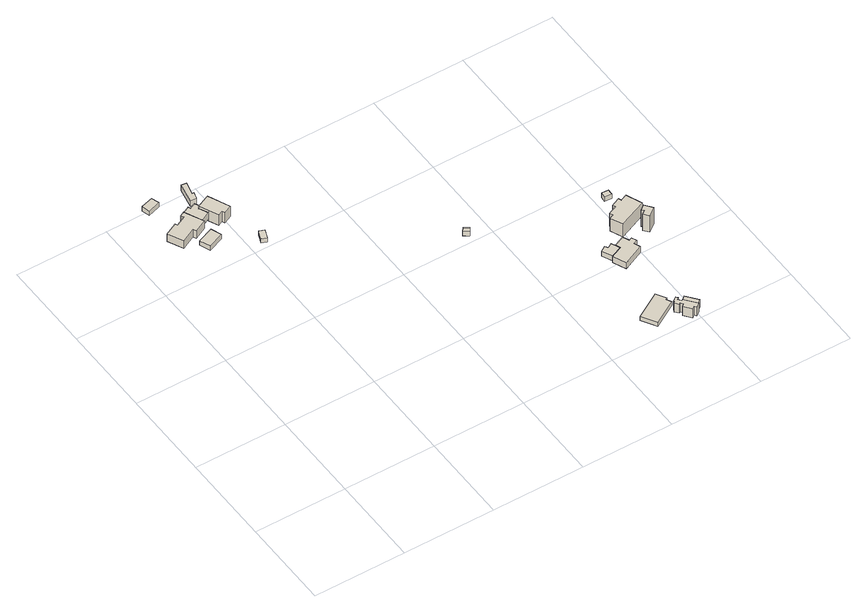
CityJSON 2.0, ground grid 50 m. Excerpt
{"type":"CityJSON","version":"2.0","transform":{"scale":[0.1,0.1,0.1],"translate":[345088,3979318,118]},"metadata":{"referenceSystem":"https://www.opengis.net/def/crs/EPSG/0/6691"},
"CityObjects":{
"building1":{"type":"Building","attributes":{"measuredHeight":3},"geometry":[{"type":"Solid","lod":"1","boundaries":[[[[0,1,2,3]],[[2,4,5,3]],[[1,6,4,2]],[[0,7,6,1]],[[3,5,7,0]],[[4,6,7,5]]]]}]},
"building2":{"type":"Building","attributes":{"measuredHeight":6.9},"geometry":[{"type":"Solid","lod":"1","boundaries":[[[[8,9,10,11,12,13,14,15,16,17,18,19]],[[18,20,21,19]],[[17,22,20,18]],[[16,23,22,17]],[[15,24,23,16]],[[14,25,24,15]],[[13,26,25,14]],[[12,27,26,13]],[[11,28,27,12]],[[10,29,28,11]],[[9,30,29,10]],[[8,31,30,9]],[[19,21,31,8]],[[20,22,23,24,25,26,27,28,29,30,31,21]]]]}]},
"building3":{"type":"Building","attributes":{"measuredHeight":3},"geometry":[{"type":"Solid","lod":"1","boundaries":[[[[32,33,34,35]],[[34,36,37,35]],[[33,38,36,34]],[[32,39,38,33]],[[35,37,39,32]],[[36,38,39,37]]]]}]},
"building4":{"type":"Building","attributes":{"measuredHeight":5.1},"geometry":[{"type":"Solid","lod":"1","boundaries":[[[[40,41,42,43,44,45,16,15,46,47]],[[46,48,49,47]],[[15,50,48,46]],[[16,51,50,15]],[[45,52,51,16]],[[44,53,52,45]],[[43,54,53,44]],[[42,55,54,43]],[[41,56,55,42]],[[40,57,56,41]],[[47,49,57,40]],[[48,50,51,52,53,54,55,56,57,49]]]]}]},
"building5":{"type":"Building","attributes":{"measuredHeight":8.8},"geometry":[{"type":"Solid","lod":"1","boundaries":[[[[58,59,60,61,62,63,64,65]],[[64,66,67,65]],[[63,68,66,64]],[[62,69,68,63]],[[61,70,69,62]],[[60,71,70,61]],[[59,72,71,60]],[[58,73,72,59]],[[65,67,73,58]],[[66,68,69,70,71,72,73,67]]]]}]},
"building6":{"type":"Building","attributes":{"measuredHeight":3.7},"geometry":[{"type":"Solid","lod":"1","boundaries":[[[[74,75,76,77,78,79]],[[78,80,81,79]],[[77,82,80,78]],[[76,83,82,77]],[[75,84,83,76]],[[74,85,84,75]],[[79,81,85,74]],[[80,82,83,84,85,81]]]]}]},
"building7":{"type":"Building","attributes":{"measuredHeight":2.7},"geometry":[{"type":"Solid","lod":"1","boundaries":[[[[86,87,88,89]],[[88,90,91,89]],[[87,92,90,88]],[[86,93,92,87]],[[89,91,93,86]],[[90,92,93,91]]]]}]},
"building8":{"type":"Building","attributes":{"土砂災害警戒区域.現象区分":"2","土砂災害警戒区域.区域区分":"1","measuredHeight":3},"geometry":[{"type":"Solid","lod":"1","boundaries":[[[[94,95,96,97]],[[96,98,99,97]],[[95,100,98,96]],[[94,101,100,95]],[[97,99,101,94]],[[98,100,101,99]]]]}]},
"building9":{"type":"Building","attributes":{"土砂災害警戒区域.現象区分":"2","土砂災害警戒区域.区域区分":"1","measuredHeight":2.7},"geometry":[{"type":"Solid","lod":"1","boundaries":[[[[102,103,104,105,106,107]],[[106,108,109,107]],[[105,110,108,106]],[[104,111,110,105]],[[103,112,111,104]],[[102,113,112,103]],[[107,109,113,102]],[[108,110,111,112,113,109]]]]}]},
"building10":{"type":"Building","attributes":{"土砂災害警戒区域.現象区分":"2","土砂災害警戒区域.区域区分":"1","measuredHeight":7.3},"geometry":[{"type":"Solid","lod":"1","boundaries":[[[[114,115,116,117,118,119,120,121,122,123,124,125,126,127,128,129,130]],[[129,131,132,130]],[[128,133,131,129]],[[127,134,133,128]],[[126,135,134,127]],[[125,136,135,126]],[[124,137,136,125]],[[123,138,137,124]],[[122,139,138,123]],[[121,140,139,122]],[[120,141,140,121]],[[119,142,141,120]],[[118,143,142,119]],[[117,144,143,118]],[[116,145,144,117]],[[115,146,145,116]],[[114,147,146,115]],[[130,132,147,114]],[[131,133,134,135,136,137,138,139,140,141,142,143,144,145,146,147,132]]]]}]},
"building11":{"type":"Building","attributes":{"土砂災害警戒区域.現象区分":"2","土砂災害警戒区域.区域区分":"1","measuredHeight":3.3},"geometry":[{"type":"Solid","lod":"1","boundaries":[[[[148,149,150,151,152,153,154]],[[153,155,156,154]],[[152,157,155,153]],[[151,158,157,152]],[[150,159,158,151]],[[149,160,159,150]],[[148,161,160,149]],[[154,156,161,148]],[[155,157,158,159,160,161,156]]]]}]},
"building12":{"type":"Building","attributes":{"土砂災害警戒区域.現象区分":"2","土砂災害警戒区域.区域区分":"1","measuredHeight":7.1},"geometry":[{"type":"Solid","lod":"1","boundaries":[[[[162,163,164,165]],[[164,166,167,165]],[[163,168,166,164]],[[162,169,168,163]],[[165,167,169,162]],[[166,168,169,167]]]]}]},
"building13":{"type":"Building","attributes":{"土砂災害警戒区域.現象区分":"2","土砂災害警戒区域.区域区分":"1","measuredHeight":4.8},"geometry":[{"type":"Solid","lod":"1","boundaries":[[[[170,171,172,173,174,175,176,177,178,179,180]],[[179,181,182,180]],[[178,183,181,179]],[[177,184,183,178]],[[176,185,184,177]],[[175,186,185,176]],[[174,187,186,175]],[[173,188,187,174]],[[172,189,188,173]],[[171,190,189,172]],[[170,191,190,171]],[[180,182,191,170]],[[181,183,184,185,186,187,188,189,190,191,182]]]]}]},
"building14":{"type":"Building","attributes":{"土砂災害警戒区域.現象区分":"2","土砂災害警戒区域.区域区分":"1","measuredHeight":9.2},"geometry":[{"type":"Solid","lod":"1","boundaries":[[[[192,193,194,195,196,197,198,199,200,201]],[[200,202,203,201]],[[199,204,202,200]],[[198,205,204,199]],[[197,206,205,198]],[[196,207,206,197]],[[195,208,207,196]],[[194,209,208,195]],[[193,210,209,194]],[[192,211,210,193]],[[201,203,211,192]],[[202,204,205,206,207,208,209,210,211,203]]]]}]},
"building15":{"type":"Building","attributes":{"土砂災害警戒区域.現象区分":"2","土砂災害警戒区域.区域区分":"1","measuredHeight":3},"geometry":[{"type":"Solid","lod":"1","boundaries":[[[[212,213,214,215]],[[214,216,217,215]],[[213,218,216,214]],[[212,219,218,213]],[[215,217,219,212]],[[216,218,219,217]]]]}]},
"building16":{"type":"Building","attributes":{"土砂災害警戒区域.現象区分":"2","土砂災害警戒区域.区域区分":"1","measuredHeight":11},"geometry":[{"type":"Solid","lod":"1","boundaries":[[[[220,221,222,223,224,225]],[[224,226,227,225]],[[223,228,226,224]],[[222,229,228,223]],[[221,230,229,222]],[[220,231,230,221]],[[225,227,231,220]],[[226,228,229,230,231,227]]]]}]}
},
"vertices":[
[72,1728,393],[86,1685,393],[18,1664,393],[5,1709,393],[18,1664,423],[5,1709,423],[86,1685,423],[72,1728,423],
[61,1440,342],[21,1522,342],[88,1554,342],[94,1542,342],[147,1568,342],[139,1584,342],[163,1596,342],[169,1584,342],[207,1507,342],[213,1495,342],[144,1461,342],[136,1478,342],[144,1461,392],[136,1478,392],[213,1495,392],[207,1507,392],[169,1584,392],[163,1596,392],[139,1584,392],[147,1568,392],[94,1542,392],[88,1554,392],[21,1522,392],[61,1440,392],
[222,1456,335],[245,1400,335],[160,1365,335],[137,1422,335],[160,1365,365],[137,1422,365],[245,1400,365],[222,1456,365],
[203,1618,342],[210,1606,342],[241,1620,342],[255,1591,342],[240,1584,342],[262,1536,342],[177,1588,342],[170,1601,342],[177,1588,383],[170,1601,383],[169,1584,383],[207,1507,383],[262,1536,383],[240,1584,383],[255,1591,383],[241,1620,383],[210,1606,383],[203,1618,383],
[310,1616,329],[363,1501,329],[318,1481,329],[312,1495,329],[286,1483,329],[262,1536,329],[240,1584,329],[255,1591,329],[240,1584,398],[255,1591,398],[262,1536,398],[286,1483,398],[312,1495,398],[318,1481,398],[363,1501,398],[310,1616,398],
[284,1752,344],[268,1684,344],[278,1682,344],[269,1644,344],[235,1647,344],[256,1757,344],[235,1647,382],[256,1757,382],[269,1644,382],[278,1682,382],[268,1684,382],[284,1752,382],
[451,1345,297],[432,1295,297],[403,1306,297],[423,1356,297],[403,1306,324],[423,1356,324],[432,1295,324],[451,1345,324],
[1380,1014,58],[1367,994,58],[1338,1014,58],[1353,1032,58],[1338,1014,88],[1353,1032,88],[1367,994,88],[1380,1014,88],
[1890,224,4],[1921,172,4],[1911,166,4],[1927,139,4],[1798,63,4],[1751,142,4],[1798,63,31],[1751,142,31],[1927,139,31],[1911,166,31],[1921,172,31],[1890,224,31],
[1924,48,19],[1938,59,19],[1927,73,19],[1921,68,19],[1904,89,19],[1912,96,19],[1909,100,19],[1932,119,19],[1941,107,19],[1932,100,19],[1946,83,19],[1952,87,19],[2000,28,19],[2002,25,19],[1980,7,19],[1970,19,19],[1956,7,19],[1970,19,77],[1956,7,77],[1980,7,77],[2002,25,77],[2000,28,77],[1952,87,77],[1946,83,77],[1932,100,77],[1941,107,77],[1932,119,77],[1909,100,77],[1912,96,77],[1904,89,77],[1921,68,77],[1927,73,77],[1938,59,77],[1924,48,77],
[1834,565,55],[1844,549,55],[1870,563,55],[1880,541,55],[1891,516,55],[1833,491,55],[1804,547,55],[1833,491,88],[1804,547,88],[1891,516,88],[1880,541,88],[1870,563,88],[1844,549,88],[1834,565,88],
[1952,87,21],[1972,104,21],[2020,44,21],[2000,28,21],[2020,44,73],[2000,28,73],[1972,104,73],[1952,87,73],
[1828,488,50],[1833,491,50],[1891,516,50],[1880,541,50],[1936,566,50],[1951,533,50],[1968,540,50],[1980,512,50],[1958,502,50],[1972,469,50],[1858,419,50],[1972,469,90],[1858,419,90],[1958,502,90],[1980,512,90],[1968,540,90],[1951,533,90],[1936,566,90],[1880,541,90],[1891,516,90],[1833,491,90],[1828,488,90],
[1979,689,79],[1972,705,79],[2019,725,79],[2025,710,79],[2060,725,79],[2096,641,79],[1944,576,79],[1916,641,79],[1939,651,79],[1931,669,79],[1939,651,164],[1931,669,164],[1916,641,164],[1944,576,164],[2096,641,164],[2060,725,164],[2025,710,164],[2019,725,164],[1972,705,164],[1979,689,164],
[2015,805,125],[2014,774,125],[1974,777,125],[1978,808,125],[1974,777,155],[1978,808,155],[2014,774,155],[2015,805,155],
[2077,602,85],[2108,561,85],[2063,526,85],[2041,555,85],[2060,569,85],[2050,581,85],[2060,569,195],[2050,581,195],[2041,555,195],[2063,526,195],[2108,561,195],[2077,602,195]
]}
